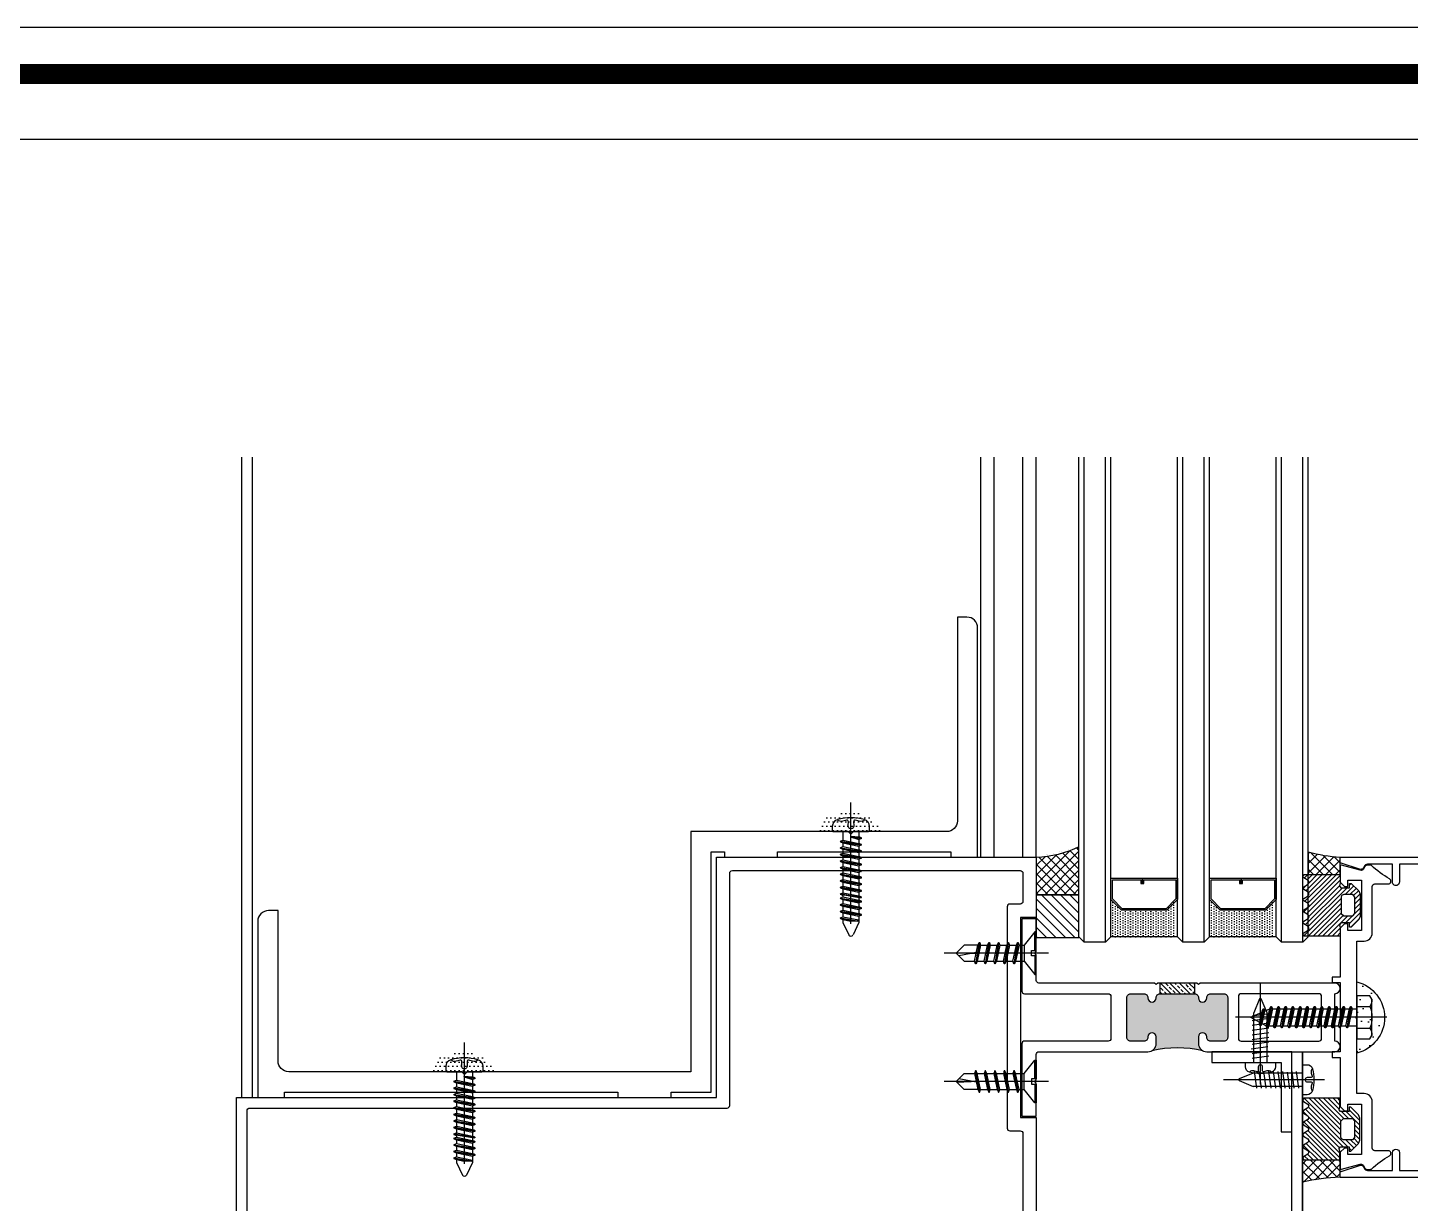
# Model space of a CAD drawing. Header units: millimetres. Extents: x 7297 to 60227, y -7497 to 19324.
# Drawn here: x 49892.2 to 50151.5, y 5014.6 to 5235 of the extents above; entities that cross this region are included whole.
import ezdxf

# ---------------------------------------------------------------- set-up
doc = ezdxf.new("R2010")
doc.units = ezdxf.units.MM
for name, color, linetype in [('NS_CAULKING', 8, 'Continuous'), ('NS_COL_CYAN', 4, 'Continuous'), ('NS_COL_GREEN', 3, 'Continuous'), ('NS_COL_L-GREY', 8, 'Continuous'), ('NS_COL_RED', 1, 'Continuous'), ('NS_COL_WHITE', 7, 'Continuous'), ('NS_FORM', 7, 'Continuous'), ('NS_GASKET_3M', 150, 'Continuous'), ('NS_RIVET_SCREW', 1, 'Continuous')]:
    doc.layers.add(name, color=color, linetype=linetype)

# ---------------------------------------------------------------- blocks, each defined once
blk = doc.blocks.new('Screw_4')
for p, q in [((0.3, 0.5), (0.3, 4)), ((-2.3, 0), (17.3, 0)), ((3.23, 1.5), (2.3, 1.5)), ((3.4, 2), (4.1, -2)), ((3.5, 2), (4.2, -2)), ((5.03, 1.5), (3.73, 1.5)), ((5.2, 2), (5.9, -2)), ((5.3, 2), (6, -2)), ((6.83, 1.5), (5.53, 1.5)), ((7, 2), (7.7, -2)), ((7.1, 2), (7.8, -2)), ((8.63, 1.5), (7.33, 1.5)), ((8.8, 2), (9.5, -2)), ((8.9, 2), (9.6, -2)), ((10.43, 1.5), (9.13, 1.5)), ((10.6, 2), (11.3, -2)), ((10.7, 2), (11.4, -2)), ((14.87, 0.13), (10.88, -0.05)), ((0.3, -0.5), (0.3, -4)), ((3.87, -1.5), (2.3, -1.5)), ((5.67, -1.5), (4.37, -1.5)), ((7.47, -1.5), (6.17, -1.5)), ((9.27, -1.5), (7.97, -1.5)), ((11.07, -1.5), (9.77, -1.5))]:
    blk.add_line(p, q)
for points in [[(0, -4), (0, -0.5), (0.9, -0.5), (0.9, 0.5), (0, 0.5), (0, 4), (0.3, 4), (2.3, 1.5), (2.3, -1.5), (0.3, -4), (0, -4)], [(3.5, 2), (3.4, 2), (3.23, 1.5), (3.87, -1.5), (4.1, -2), (4.2, -2), (4.37, -1.5), (3.73, 1.5), (3.5, 2)], [(5.3, 2), (5.2, 2), (5.03, 1.5), (5.67, -1.5), (5.9, -2), (6, -2), (6.17, -1.5), (5.53, 1.5), (5.3, 2)], [(7.1, 2), (7, 2), (6.83, 1.5), (7.47, -1.5), (7.7, -2), (7.8, -2), (7.97, -1.5), (7.33, 1.5), (7.1, 2)], [(8.9, 2), (8.8, 2), (8.63, 1.5), (9.27, -1.5), (9.5, -2), (9.6, -2), (9.77, -1.5), (9.13, 1.5), (8.9, 2)], [(10.7, 2), (10.6, 2), (10.43, 1.5), (11.07, -1.5), (11.3, -2), (11.4, -2), (11.57, -1.5), (10.93, 1.5), (10.7, 2)], [(10.93, 1.5), (10.88, 0.17), (14.53, -0.47)], [(10.93, 1.5), (13.5, 1.5), (15, 0), (13.5, -1.5), (11.57, -1.5)]]:
    blk.add_lwpolyline(points)
blk = doc.blocks.new('Screw_21')
for p, q in [((-2.8, 0), (25.6, 0)), ((2.8, 2.03), (0.38, 2.03)), ((3.71, 1.6), (2.8, 1.6)), ((3.87, 2), (4.58, -2)), ((4.02, 2), (4.73, -2)), ((5.07, 1.6), (4.21, 1.6)), ((5.23, 2), (5.94, -2)), ((5.38, 2), (6.09, -2)), ((6.43, 1.6), (5.57, 1.6)), ((6.59, 2), (7.3, -2)), ((6.74, 2), (7.45, -2)), ((7.79, 1.6), (6.93, 1.6)), ((7.95, 2), (8.66, -2)), ((8.1, 2), (8.81, -2)), ((9.15, 1.6), (8.29, 1.6)), ((9.31, 2), (10.01, -2)), ((9.46, 2), (10.16, -2)), ((10.51, 1.6), (9.65, 1.6)), ((10.67, 2), (11.37, -2)), ((10.82, 2), (11.52, -2)), ((11.87, 1.6), (11.01, 1.6)), ((12.03, 2), (12.73, -2)), ((12.18, 2), (12.88, -2)), ((13.22, 1.6), (12.37, 1.6)), ((13.39, 2), (14.09, -2)), ((13.54, 2), (14.24, -2)), ((14.58, 1.6), (13.72, 1.6)), ((14.75, 2), (15.45, -2)), ((14.9, 2), (15.6, -2)), ((15.94, 1.6), (15.08, 1.6)), ((16.11, 2), (16.81, -2)), ((16.26, 2), (16.96, -2)), ((17.3, 1.6), (16.44, 1.6)), ((17.46, 2), (18.17, -2)), ((17.61, 2), (18.32, -2)), ((18.66, 1.6), (17.8, 1.6)), ((18.82, 2), (19.53, -2)), ((18.97, 2), (19.68, -2)), ((22.8, 0), (19.16, 1.6)), ((22.8, 0), (19.84, -1.6)), ((20.26, 1.57), (20.81, -1.57)), ((20.41, 1.57), (20.96, -1.57)), ((2.8, -2.03), (0.38, -2.03)), ((4.39, -1.6), (2.8, -1.6)), ((5.75, -1.6), (4.89, -1.6)), ((7.11, -1.6), (6.25, -1.6)), ((8.47, -1.6), (7.61, -1.6)), ((9.83, -1.6), (8.97, -1.6)), ((11.19, -1.6), (10.33, -1.6)), ((12.55, -1.6), (11.69, -1.6)), ((13.9, -1.6), (13.05, -1.6)), ((15.26, -1.6), (14.4, -1.6)), ((16.62, -1.6), (15.76, -1.6)), ((17.98, -1.6), (17.12, -1.6)), ((19.34, -1.6), (18.48, -1.6))]:
    blk.add_line(p, q)
for points in [[(0, -3.4), (0, 3.4), (0.38, 4.05), (2.8, 4.05), (2.8, -4.05), (0.38, -4.05), (0, -3.4)], [(4.02, 2), (3.87, 2), (3.71, 1.6), (4.39, -1.6), (4.58, -2), (4.73, -2), (4.89, -1.6), (4.21, 1.6), (4.02, 2)], [(5.38, 2), (5.23, 2), (5.07, 1.6), (5.75, -1.6), (5.94, -2), (6.09, -2), (6.25, -1.6), (5.57, 1.6), (5.38, 2)], [(6.74, 2), (6.59, 2), (6.43, 1.6), (7.11, -1.6), (7.3, -2), (7.45, -2), (7.61, -1.6), (6.93, 1.6), (6.74, 2)], [(8.1, 2), (7.95, 2), (7.79, 1.6), (8.47, -1.6), (8.66, -2), (8.81, -2), (8.97, -1.6), (8.29, 1.6), (8.1, 2)], [(9.46, 2), (9.31, 2), (9.15, 1.6), (9.83, -1.6), (10.01, -2), (10.16, -2), (10.33, -1.6), (9.65, 1.6), (9.46, 2)], [(10.82, 2), (10.67, 2), (10.51, 1.6), (11.19, -1.6), (11.37, -2), (11.52, -2), (11.69, -1.6), (11.01, 1.6), (10.82, 2)], [(12.18, 2), (12.03, 2), (11.87, 1.6), (12.55, -1.6), (12.73, -2), (12.88, -2), (13.05, -1.6), (12.37, 1.6), (12.18, 2)], [(13.54, 2), (13.39, 2), (13.22, 1.6), (13.9, -1.6), (14.09, -2), (14.24, -2), (14.4, -1.6), (13.72, 1.6), (13.54, 2)], [(14.9, 2), (14.75, 2), (14.58, 1.6), (15.26, -1.6), (15.45, -2), (15.6, -2), (15.76, -1.6), (15.08, 1.6), (14.9, 2)], [(16.26, 2), (16.11, 2), (15.94, 1.6), (16.62, -1.6), (16.81, -2), (16.96, -2), (17.12, -1.6), (16.44, 1.6), (16.26, 2)], [(17.61, 2), (17.46, 2), (17.3, 1.6), (17.98, -1.6), (18.17, -2), (18.32, -2), (18.48, -1.6), (17.8, 1.6), (17.61, 2)], [(18.97, 2), (18.82, 2), (18.66, 1.6), (19.34, -1.6), (19.53, -2), (19.68, -2), (19.84, -1.6), (19.16, 1.6), (18.97, 2)], [(20.41, 1.57), (20.26, 1.57), (20.17, 1.17), (20.66, -1.17), (20.81, -1.57), (20.96, -1.57), (21.06, -1.17), (20.56, 1.17), (20.41, 1.57)]]:
    blk.add_lwpolyline(points)
for centre, radius, start, end in [((2.71, 3.4), 2.71, 179.9947, 210.5371), ((5.65, 0), 5.65, 159.0019, 200.9981), ((2.71, -3.4), 2.71, 149.4629, 180.0053)]:
    blk.add_arc(centre, radius, start, end)
blk = doc.blocks.new('GASKET-11')
h = blk.add_hatch()
h.set_pattern_fill('ANSI31', color=256, scale=0.2, style=0)
h.set_pattern_definition([(135, (498.1268, -5375.5041), (0.449012806, 0.449012806), [])])
h.paths.add_polyline_path([(-5.79, 10.54), (-5.43, 10.76), (-5.18, 10.61), (-4.68, 9.76), (-4.34, 9.58), (-3.99, 9.75), (-3.49, 10.61), (-3.24, 10.76), (-2.99, 10.61), (-2.49, 9.76), (-2.15, 9.58), (-1.8, 9.75), (-1.3, 10.61), (-1.08, 10.76), (-0.83, 10.61), (-0.33, 9.76), (-0.01, 9.59), (0.32, 9.76), (0.82, 10.61), (1.07, 10.76), (1.29, 10.61), (1.79, 9.75), (2.14, 9.58), (2.48, 9.76), (2.98, 10.61), (3.23, 10.76), (3.48, 10.61), (3.98, 9.75), (4.33, 9.58), (4.67, 9.76), (5.17, 10.61), (5.42, 10.76), (5.78, 10.54), (5.78, 3.75), (4.2, 3.75), (3.64, 3.9), (3.3, 3.67), (3.3, 2), (4.1, 2), (4.1, 1.7), (2.69, 0.29), (2.08, 0), (-2.08, 0), (-2.67, 0.27), (-4.11, 1.7), (-4.11, 2), (-3.31, 2), (-3.31, 3.67), (-3.65, 3.9), (-4.21, 3.75), (-5.79, 3.75)])
h.paths.add_polyline_path([(-1.51, 3.6), (-1.99, 3.1), (-1.99, 1.42), (-1.53, 1), (1.54, 1), (2.01, 1.42), (2, 3.1), (1.82, 3.49), (1.5, 3.6)], flags=16)
blk.add_lwpolyline([(-4.11, 1.7), (-4.11, 2), (-3.31, 2), (-3.31, 3.67), (-3.65, 3.9), (-4.21, 3.75), (-5.79, 3.75), (-5.79, 10.54), (-5.43, 10.76), (-5.18, 10.61), (-4.68, 9.76), (-4.34, 9.58), (-3.99, 9.75), (-3.49, 10.61), (-3.24, 10.76), (-2.99, 10.61), (-2.49, 9.76), (-2.15, 9.58), (-1.8, 9.75), (-1.3, 10.61), (-1.08, 10.76), (-0.83, 10.61), (-0.33, 9.76), (-0.01, 9.59), (0.32, 9.76), (0.82, 10.61), (1.07, 10.76), (1.29, 10.61), (1.79, 9.75), (2.14, 9.58), (2.48, 9.76), (2.98, 10.61), (3.23, 10.76), (3.48, 10.61), (3.98, 9.75), (4.33, 9.58), (4.67, 9.76), (5.17, 10.61), (5.42, 10.76), (5.78, 10.54), (5.78, 3.75), (4.2, 3.75), (3.64, 3.9), (3.3, 3.67), (3.3, 2), (4.1, 2), (4.1, 1.7), (2.69, 0.29), (2.08, 0), (-2.08, 0), (-2.67, 0.27), (-4.11, 1.7)])
blk.add_lwpolyline([(1.54, 1), (2.01, 1.42), (2, 3.1), (1.82, 3.49), (1.82, 3.49), (1.5, 3.6), (-1.51, 3.6), (-1.99, 3.1), (-1.99, 1.42), (-1.53, 1)], close=True)
blk = doc.blocks.new('선진스틸디테일$0$스크류4')
for p, q in [((-0.2, 3.5), (-0.99, 3.5)), ((0, -3.3), (0, 3.3)), ((-2.25, 2.55), (-2.05, 2.32)), ((-2.1, 1.02), (-2.15, 0.81)), ((-2.15, 0.81), (-2.15, 0.66)), ((-2.15, 0.66), (-2.09, 0.56)), ((-2.03, 1.26), (-2.1, 1.02)), ((-2.09, 0.56), (-1.97, 0.51)), ((-2.05, 2.32), (-1.95, 2.07)), ((-1.97, 1.53), (-2.03, 1.26)), ((-1.93, 1.8), (-1.97, 1.53)), ((-1.97, 0.51), (-1.81, 0.49)), ((-1.95, 2.07), (-1.93, 1.8)), ((-1.81, 0.49), (-1.62, 0.49)), ((-1.62, 0.49), (-1.42, 0.51)), ((-1.42, 0.51), (-1.21, 0.52)), ((-1.21, 0.52), (-1.02, 0.51)), ((-1.02, 0.51), (-0.84, 0.47)), ((-0.84, 0.47), (-0.71, 0.39)), ((-0.71, 0.39), (-0.61, 0.28)), ((-0.61, 0.28), (-0.56, 0.15)), ((-0.56, 0.15), (-0.54, 0)), ((-0.54, 0), (-0.56, -0.15)), ((-2.05, -2.32), (-2.25, -2.55)), ((-2.09, -0.56), (-2.15, -0.66)), ((-2.15, -0.66), (-2.15, -0.81)), ((-2.15, -0.81), (-2.1, -1.02)), ((-2.1, -1.02), (-2.03, -1.26)), ((-1.97, -0.51), (-2.09, -0.56)), ((-1.95, -2.07), (-2.05, -2.32)), ((-2.03, -1.26), (-1.97, -1.53)), ((-1.81, -0.49), (-1.97, -0.51)), ((-1.97, -1.53), (-1.93, -1.8)), ((-1.93, -1.8), (-1.95, -2.07)), ((-1.62, -0.49), (-1.81, -0.49)), ((-1.42, -0.51), (-1.62, -0.49)), ((-1.21, -0.52), (-1.42, -0.51)), ((-1.02, -0.51), (-1.21, -0.52)), ((-0.84, -0.47), (-1.02, -0.51)), ((-0.71, -0.39), (-0.84, -0.47)), ((-0.61, -0.28), (-0.71, -0.39)), ((-0.56, -0.15), (-0.61, -0.28)), ((-0.99, -3.5), (-0.2, -3.5))]:
    blk.add_line(p, q)
at = {"ltscale": 4}
for p, q in [((0, 1.5), (0.96, 1.5)), ((0.86, -0.05), (1.2, 2)), ((0.86, -0.05), (0.96, 1.5)), ((1.16, 1.98), (0.96, 1.5)), ((0.96, -0.07), (1.29, 1.94)), ((0.96, -0.07), (1.46, 1.5)), ((1.26, 1.99), (1.46, 1.5)), ((1.46, 1.5), (2.2, 1.5)), ((1.58, -1.5), (2.2, 1.5)), ((1.78, -1.99), (2.43, 2)), ((1.88, -1.98), (2.53, 1.94)), ((2.08, -1.5), (2.7, 1.5)), ((2.39, 1.98), (2.2, 1.5)), ((2.5, 1.99), (2.7, 1.5)), ((2.7, 1.5), (3.43, 1.5)), ((2.81, -1.5), (3.43, 1.5)), ((3.01, -1.99), (3.66, 2)), ((3.11, -1.98), (3.76, 1.94)), ((3.31, -1.5), (3.93, 1.5)), ((3.62, 1.98), (3.43, 1.5)), ((3.73, 1.99), (3.93, 1.5)), ((3.93, 1.5), (4.66, 1.5)), ((4.04, -1.5), (4.66, 1.5)), ((4.24, -1.99), (4.9, 2)), ((4.35, -1.98), (4.99, 1.94)), ((4.54, -1.5), (5.16, 1.5)), ((4.86, 1.98), (4.66, 1.5)), ((4.96, 1.99), (5.16, 1.5)), ((5.16, 1.5), (5.9, 1.5)), ((5.27, -1.5), (5.9, 1.5)), ((5.47, -1.99), (6.13, 2)), ((5.58, -1.98), (6.22, 1.94)), ((5.77, -1.5), (6.4, 1.5)), ((6.09, 1.98), (5.9, 1.5)), ((6.2, 1.99), (6.4, 1.5)), ((6.4, 1.5), (7.13, 1.5)), ((6.51, -1.5), (7.13, 1.5)), ((6.71, -1.99), (7.36, 2)), ((6.81, -1.98), (7.46, 1.94)), ((7.01, -1.5), (7.63, 1.5)), ((7.32, 1.98), (7.13, 1.5)), ((7.43, 1.99), (7.63, 1.5)), ((7.63, 1.5), (12.86, 1.5)), ((7.63, 1.5), (8.36, 1.5)), ((7.74, -1.5), (8.36, 1.5)), ((7.94, -1.99), (8.59, 2)), ((8.05, -1.98), (8.69, 1.94)), ((8.24, -1.5), (8.86, 1.5)), ((8.56, 1.98), (8.36, 1.5)), ((8.66, 1.99), (8.86, 1.5)), ((8.86, 1.5), (9.6, 1.5)), ((8.97, -1.5), (9.6, 1.5)), ((9.17, -1.99), (9.83, 2)), ((9.28, -1.98), (9.92, 1.94)), ((9.47, -1.5), (10.09, 1.5)), ((9.79, 1.98), (9.6, 1.5)), ((9.9, 1.99), (10.09, 1.5)), ((10.09, 1.5), (10.83, 1.5)), ((10.21, -1.5), (10.83, 1.5)), ((10.41, -1.99), (11.06, 2)), ((10.51, -1.98), (11.16, 1.94)), ((10.71, -1.5), (11.33, 1.5)), ((11.02, 1.98), (10.83, 1.5)), ((11.13, 1.99), (11.33, 1.5)), ((11.33, 1.5), (12.06, 1.5)), ((11.44, -1.5), (12.06, 1.5)), ((11.64, -1.99), (12.29, 2)), ((11.74, -1.98), (12.39, 1.94)), ((12.26, 1.98), (12.06, 1.5)), ((12.24, -1.5), (12.86, 1.5)), ((12.44, -1.99), (13.09, 2)), ((12.55, -1.98), (13.19, 1.94)), ((12.74, -1.5), (13.36, 1.5)), ((13.06, 1.98), (12.86, 1.5)), ((13.16, 1.99), (13.36, 1.5)), ((13.36, 1.5), (14.1, 1.5)), ((13.47, -1.5), (14.1, 1.5)), ((13.67, -1.99), (14.33, 2)), ((13.78, -1.98), (14.42, 1.94)), ((13.97, -1.5), (14.59, 1.5)), ((14.29, 1.98), (14.1, 1.5)), ((14.4, 1.99), (14.59, 1.5)), ((14.59, 1.5), (15.33, 1.5)), ((14.71, -1.5), (15.33, 1.5)), ((14.91, -1.99), (15.56, 2)), ((15.01, -1.98), (15.66, 1.94)), ((15.21, -1.5), (15.83, 1.5)), ((15.52, 1.98), (15.33, 1.5)), ((15.63, 1.99), (15.83, 1.5)), ((15.83, 1.5), (17, 1.5)), ((15.94, -1.5), (16.56, 1.5)), ((16.14, -1.99), (16.75, 1.5)), ((16.25, -1.98), (16.75, 1.25)), ((16.75, 1.5), (16.75, -0.04)), ((17, 1.5), (19.37, 0.38)), ((0, -1.5), (1.58, -1.5)), ((1.78, -1.99), (1.58, -1.5)), ((1.88, -1.98), (2.08, -1.5)), ((2.08, -1.5), (2.81, -1.5)), ((3.01, -1.99), (2.81, -1.5)), ((3.11, -1.98), (3.31, -1.5)), ((3.31, -1.5), (4.04, -1.5)), ((4.24, -1.99), (4.04, -1.5)), ((4.35, -1.98), (4.54, -1.5)), ((4.54, -1.5), (5.27, -1.5)), ((5.47, -1.99), (5.27, -1.5)), ((5.58, -1.98), (5.77, -1.5)), ((5.77, -1.5), (6.51, -1.5)), ((6.71, -1.99), (6.51, -1.5)), ((6.81, -1.98), (7.01, -1.5)), ((7.01, -1.5), (12.24, -1.5)), ((7.01, -1.5), (7.74, -1.5)), ((7.94, -1.99), (7.74, -1.5)), ((8.05, -1.98), (8.24, -1.5)), ((8.24, -1.5), (8.97, -1.5)), ((9.17, -1.99), (8.97, -1.5)), ((9.28, -1.98), (9.47, -1.5)), ((9.47, -1.5), (10.21, -1.5)), ((10.41, -1.99), (10.21, -1.5)), ((10.51, -1.98), (10.71, -1.5)), ((10.71, -1.5), (11.44, -1.5)), ((11.64, -1.99), (11.44, -1.5)), ((11.74, -1.98), (11.94, -1.5)), ((12.44, -1.99), (12.24, -1.5)), ((12.55, -1.98), (12.74, -1.5)), ((12.74, -1.5), (13.47, -1.5)), ((13.67, -1.99), (13.47, -1.5)), ((13.78, -1.98), (13.97, -1.5)), ((13.97, -1.5), (14.71, -1.5)), ((14.91, -1.99), (14.71, -1.5)), ((15.01, -1.98), (15.21, -1.5)), ((15.21, -1.5), (15.94, -1.5)), ((16.14, -1.99), (15.94, -1.5)), ((16.25, -1.98), (16.44, -1.5)), ((16.44, -1.5), (16.75, -0.04)), ((16.44, -1.5), (17, -1.5)), ((17, -1.5), (19.37, -0.38))]:
    blk.add_line(p, q, dxfattribs=at)
for centre, radius, start, end in [((-0.99, 2.2), 1.3, 90.0233, 164.4114), ((-0.2, 3.3), 0.2, 0, 90), ((6.76, 0), 9.36, 164.205, 195.795), ((-0.99, -2.2), 1.3, 195.5886, 269.9767), ((-0.2, -3.3), 0.2, 270, 0)]:
    blk.add_arc(centre, radius, start, end)
for centre, radius, start, end in [((1.22, 1.91), 0.0925, 60.0753, 130.1339), ((2.45, 1.91), 0.0925, 60.0753, 130.1339), ((3.68, 1.91), 0.0925, 60.0753, 130.1339), ((4.92, 1.91), 0.0925, 60.0753, 130.1339), ((6.15, 1.91), 0.0925, 60.0753, 130.1339), ((7.38, 1.91), 0.0925, 60.0753, 130.1339), ((8.62, 1.91), 0.0925, 60.0753, 130.1339), ((9.85, 1.91), 0.0925, 60.0753, 130.1339), ((11.08, 1.91), 0.0925, 60.0753, 130.1339), ((12.31, 1.91), 0.0925, 60.0753, 130.1339), ((13.12, 1.91), 0.0925, 60.0753, 130.1339), ((14.35, 1.91), 0.0925, 60.0753, 130.1339), ((15.58, 1.91), 0.0925, 60.0753, 130.1339), ((19.11, 0), 0.46, 305.1627, 54.8373), ((0.92, -0.03), 0.0602, 200.6851, 319.2729), ((1.82, -1.91), 0.0925, 240.0753, 310.1339), ((3.05, -1.91), 0.0925, 240.0753, 310.1339), ((4.29, -1.91), 0.0925, 240.0753, 310.1339), ((5.52, -1.91), 0.0925, 240.0753, 310.1339), ((6.75, -1.91), 0.0925, 240.0753, 310.1339), ((7.99, -1.91), 0.0925, 240.0753, 310.1339), ((9.22, -1.91), 0.0925, 240.0753, 310.1339), ((10.45, -1.91), 0.0925, 240.0753, 310.1339), ((11.68, -1.91), 0.0925, 240.0753, 310.1339), ((12.49, -1.91), 0.0925, 240.0753, 310.1339), ((13.72, -1.91), 0.0925, 240.0753, 310.1339), ((14.95, -1.91), 0.0925, 240.0753, 310.1339), ((16.19, -1.91), 0.0925, 240.0753, 310.1339)]:
    blk.add_arc(centre, radius, start, end, dxfattribs=at)
blk = doc.blocks.new('regerg')
for p, q in [((2563337.27, 383080.61, -58.73), (2563337.97, 383075.61, -58.73)), ((2563338.67, 383080.61, -58.73), (2563339.37, 383075.61, -58.73)), ((2563340.07, 383080.61, -58.73), (2563340.77, 383075.61, -58.73)), ((2563341.54, 383080.61, -58.73), (2563342.24, 383075.61, -58.73)), ((2563342.94, 383080.61, -58.73), (2563343.64, 383075.61, -58.73)), ((2563344.34, 383080.61, -58.73), (2563345.04, 383075.61, -58.73)), ((2563345.74, 383080.61, -58.73), (2563346.44, 383075.61, -58.73)), ((2563347.17, 383080.33, -58.73), (2563347.87, 383075.33, -58.73)), ((2563348.54, 383080.61, -58.73), (2563349.24, 383075.61, -58.73)), ((2563349.94, 383080.61, -58.73), (2563350.64, 383075.61, -58.73)), ((2563358.35, 383078.11, -58.73), (2563328.07, 383078.11, -58.73)), ((2563351.84, 383076.11, -58.73), (2563336.98, 383076.11, -58.73))]:
    blk.add_line(p, q)
at = {"elevation": -58.73}
blk.add_lwpolyline([(2563351.84, 383080.11), (2563336.98, 383080.11), (2563332.82, 383078.38, 0.668179), (2563332.82, 383077.83), (2563336.98, 383076.11)], format="xyb", dxfattribs=at)
blk.add_lwpolyline([(2563353.17, 383073.61), (2563351.84, 383073.61), (2563351.84, 383082.61), (2563353.17, 383082.61, -0.336479), (2563354.78, 383081.38, -0.138717), (2563354.78, 383074.83, -0.336479)], format="xyb", close=True, dxfattribs=at)
blk.add_lwpolyline([(2563354.78, 383081.38), (2563354.52, 383081.09), (2563354.4, 383080.77), (2563354.38, 383080.42), (2563354.42, 383080.07), (2563354.5, 383079.73), (2563354.59, 383079.42), (2563354.65, 383079.15), (2563354.66, 383078.95), (2563354.58, 383078.82), (2563354.43, 383078.76), (2563354.22, 383078.73), (2563353.98, 383078.74), (2563353.72, 383078.76), (2563353.45, 383078.77), (2563353.2, 383078.76), (2563352.98, 383078.71), (2563352.81, 383078.61), (2563352.68, 383078.47), (2563352.61, 383078.29), (2563352.58, 383078.11), (2563352.61, 383077.92), (2563352.68, 383077.75), (2563352.81, 383077.6), (2563352.98, 383077.5), (2563353.2, 383077.45), (2563353.45, 383077.44), (2563353.72, 383077.45), (2563353.98, 383077.47), (2563354.22, 383077.48), (2563354.43, 383077.46), (2563354.58, 383077.39), (2563354.66, 383077.26), (2563354.65, 383077.06), (2563354.59, 383076.79), (2563354.5, 383076.48), (2563354.42, 383076.14), (2563354.38, 383075.79), (2563354.4, 383075.44), (2563354.52, 383075.12), (2563354.78, 383074.83)])
blk = doc.blocks.new('AL-TEMPLATE')
at = {"color": 7, "ltscale": 2}
blk.add_lwpolyline([(1972.34, 1515.25), (1972.34, 921.25), (2812.34, 921.25), (2812.34, 1515.25)], close=True, dxfattribs=at)
at = {"color": 8, "const_width": 2.5}
blk.add_lwpolyline([(1976.34, 1509.45), (2808.34, 1509.45), (2808.34, 927.05), (1976.34, 927.05)], close=True, dxfattribs=at)
at = {"color": 9}
blk.add_lwpolyline([(1984.07, 1501.32), (2709.08, 1501.32), (2709.08, 935.18), (1984.07, 935.18)], close=True, dxfattribs=at)

msp = doc.modelspace()

# ---------------------------------------------------------------- hatches: boundary and pattern name
at = {"layer": 'NS_CAULKING'}
h = msp.add_hatch(dxfattribs=at)
h.set_pattern_fill('ANSI37', color=256, scale=10, angle=90, style=0)
h.set_pattern_definition([(135, (48213.8062, 4911.0335), (-0.8838835, -0.8838835), []), (225, (48213.8062, 4911.0335), (0.8838835, -0.8838835), [])])
edge = h.paths.add_edge_path()
edge.add_line((50081.31, 5079.49), (50081.31, 5072.49))
edge.add_line((50081.31, 5072.49), (50089.31, 5072.49))
edge.add_line((50089.31, 5072.49), (50089.31, 5081.44))
edge.add_arc((50080.65, 5099.6), 20.12, 271.8903, 295.5072, ccw=False)
at = {"layer": 'NS_COL_L-GREY'}
h = msp.add_hatch(dxfattribs=at)
h.set_pattern_fill('ANSI37', color=256, scale=0.4, angle=90, style=0)
h.set_pattern_definition([(135, (43145.1294, 9215.9141), (-0.89802561, -0.89802561), []), (225, (43145.1294, 9215.9141), (0.89802561, -0.89802561), [])])
edge = h.paths.add_edge_path()
edge.add_line((50132.31, 5080.44), (50132.31, 5076.28))
edge.add_line((50132.31, 5076.28), (50138.31, 5076.28))
edge.add_line((50138.31, 5076.28), (50138.31, 5079.49))
edge.add_arc((50139.72, 5107.85), 28.39, 254.8858, 267.1701, ccw=False)
h = msp.add_hatch(dxfattribs=at)
h.set_pattern_fill('DOTS', color=256, scale=0.3, angle=90, style=0)
h.set_pattern_definition([(90, (1122215.8345, -1173145.5274), (-0.47625, 0.238125), [0, -0.47625])])
h.paths.add_polyline_path([(50095.31, 5064.57), (50095.31, 5071.57), (50097.31, 5069.57), (50105.31, 5069.57), (50107.31, 5071.57), (50107.31, 5064.57)])
h = msp.add_hatch(dxfattribs=at)
h.set_pattern_fill('DOTS', color=256, scale=0.3, angle=90, style=0)
h.set_pattern_definition([(90, (1122234.3345, -1173145.5274), (-0.47625, 0.238125), [0, -0.47625])])
h.paths.add_polyline_path([(50113.81, 5064.57), (50113.81, 5071.57), (50115.81, 5069.57), (50123.81, 5069.57), (50125.81, 5071.57), (50125.81, 5064.57)])
h = msp.add_hatch(dxfattribs=at)
h.set_pattern_fill('AR-SAND', color=256, scale=0.1, angle=180, style=0)
h.set_pattern_definition([(142.5, (18396.753, 22972.9566), (0.16000313, 4.89413237), [0, -3.8608, 0, -4.318, 0, -4.1275]), (172.5, (18396.753, 22972.9566), (-4.4952328, 7.168251), [0, -2.0828, 0, -3.4798, 0, -1.3335]), (212.5, (18399.877, 22972.9566), (-7.9099237, 0.01437185), [0, -1.27, 0, -4.572, 0, -5.969]), (222.5, (18399.877, 22972.9566), (-7.6355645, 2.2292932), [0, -0.635, 0, -2.9972, 0, -3.429])])
edge = h.paths.add_edge_path()
edge.add_arc((50139.77, 5049.47), 6.88, -75.7664, 75.7664, ccw=False)
edge.add_line((50141.46, 5042.81), (50141.46, 5056.14))
h = msp.add_hatch(dxfattribs=at)
h.set_pattern_fill('ANSI37', color=256, scale=10, angle=270, style=0)
h.set_pattern_definition([(315, (-422906.1683, -438055.2986), (0.8838834765, 0.8838834765), []), (45, (-422906.1683, -438055.2986), (-0.8838834765, 0.8838834765), [])])
edge = h.paths.add_edge_path()
edge.add_line((50131.26, 5018.61), (50131.26, 5022.77))
edge.add_line((50131.26, 5022.77), (50138.26, 5022.77))
edge.add_line((50138.26, 5022.77), (50138.26, 5019.55))
edge.add_arc((50139.89, 4981.23), 38.36, 92.4239, 102.9901)
at = {"layer": 'NS_COL_RED'}
h = msp.add_hatch(dxfattribs=at)
h.set_pattern_fill('DOTS', color=256, scale=0.5, angle=180, style=0)
h.set_pattern_definition([(180, (56386.8567, -1946.4995), (-0.396875, 0.79375), [0, -0.79375])])
edge = h.paths.add_edge_path()
edge.add_spline(control_points=[(50052.52, 5084.31), (50052.12, 5084.87), (50051.12, 5086.16), (50048.62, 5088.23), (50044.7, 5088.05), (50040.86, 5086.85), (50040.32, 5084.93), (50040.21, 5084.31)], knot_values=[1.178649, 1.178649, 1.178649, 1.178649, 3.254134, 6.051938, 10.447848, 14.663772, 16.475654, 16.475654, 16.475654, 16.475654], degree=3, periodic=0)
edge.add_line((50040.21, 5084.31), (50052.52, 5084.31))
h = msp.add_hatch(dxfattribs=at)
h.set_pattern_fill('DOTS', color=256, scale=0.5, angle=180, style=0)
h.set_pattern_definition([(180, (56314.3567, -1991.4995), (-0.396875, 0.79375), [0, -0.79375])])
edge = h.paths.add_edge_path()
edge.add_spline(control_points=[(49980.02, 5039.31), (49979.62, 5039.87), (49978.62, 5041.16), (49976.12, 5043.23), (49972.2, 5043.05), (49968.36, 5041.85), (49967.82, 5039.93), (49967.71, 5039.31)], knot_values=[1.178649, 1.178649, 1.178649, 1.178649, 3.254134, 6.051938, 10.447848, 14.663772, 16.475654, 16.475654, 16.475654, 16.475654], degree=3, periodic=0)
edge.add_line((49967.71, 5039.31), (49980.02, 5039.31))
at = {"layer": 'NS_COL_WHITE'}
h = msp.add_hatch(color=256, dxfattribs=at)
h.dxf.hatch_style = 1
h.paths.add_polyline_path([(50104.5, 5053.93, 0.414214), (50103.8, 5053.23), (50103.8, 5053.15, -1), (50102.23, 5053.15), (50102.23, 5053.23, 0.414214), (50101.53, 5053.93), (50099.01, 5053.93, 0.414214), (50098.31, 5053.23), (50098.31, 5045.75, 0.414214), (50099.01, 5045.05), (50101.53, 5045.05, 0.414214), (50102.23, 5045.75), (50102.23, 5045.84, -1), (50103.8, 5045.84), (50103.8, 5044.62, -0.278644), (50102.97, 5043.23, -0.112701), (50112.56, 5043.23, -0.278644), (50111.72, 5044.62), (50111.72, 5045.84, -1), (50113.29, 5045.84), (50113.29, 5045.75, 0.414214), (50113.99, 5045.05), (50116.51, 5045.05, 0.414214), (50117.21, 5045.75), (50117.21, 5053.23, 0.414214), (50116.51, 5053.93), (50113.99, 5053.93, 0.414214), (50113.29, 5053.23), (50113.29, 5053.15, -1), (50111.72, 5053.15), (50111.72, 5053.23, 0.414214), (50111.02, 5053.93)])
at = {"layer": 'NS_GASKET_3M'}
h = msp.add_hatch(dxfattribs=at)
h.set_pattern_fill('ANSI31', color=256, scale=10, angle=180, style=0)
h.set_pattern_definition([(135, (49069.3133, 5809.7083), (0.8838835, 0.8838835), [])])
h.paths.add_polyline_path([(50089.31, 5064.49), (50089.31, 5072.49), (50081.31, 5072.49), (50081.31, 5064.49)])

# ---------------------------------------------------------------- linework, layer by layer
at = {"layer": 'NS_CAULKING'}
msp.add_lwpolyline([(50081.31, 5079.49), (50081.31, 5072.49), (50089.31, 5072.49), (50089.31, 5081.44, -0.103414)], format="xyb", close=True, dxfattribs=at)
at = {"layer": 'NS_COL_CYAN'}
for p, q in [((49932.31, 5034.51), (49932.31, 5154.51)), ((50081.31, 5079.51), (50081.31, 5154.51)), ((50089.31, 5064.57), (50089.31, 5154.51)), ((50095.31, 5064.57), (50095.31, 5154.51)), ((50107.81, 5064.57), (50107.81, 5154.51)), ((50113.81, 5064.57), (50113.81, 5154.51)), ((50126.31, 5064.57), (50126.31, 5154.51)), ((50132.31, 5064.57), (50132.31, 5154.51)), ((50090.31, 5063.57), (50089.31, 5064.57)), ((50090.31, 5063.57), (50089.31, 5064.57)), ((50095.31, 5064.57), (50094.31, 5063.57)), ((50107.81, 5064.57), (50095.31, 5064.57)), ((50108.81, 5063.57), (50107.81, 5064.57)), ((50113.81, 5064.57), (50112.81, 5063.57)), ((50126.31, 5064.57), (50113.81, 5064.57)), ((50127.31, 5063.57), (50126.31, 5064.57)), ((50132.31, 5064.57), (50131.31, 5063.57)), ((50094.31, 5063.57), (50090.31, 5063.57)), ((50112.81, 5063.57), (50108.81, 5063.57)), ((50131.31, 5063.57), (50127.31, 5063.57))]:
    msp.add_line(p, q, dxfattribs=at)
for points in [[(50095.31, 5071.57), (50095.31, 5075.57), (50107.81, 5075.57), (50107.81, 5071.57), (50105.81, 5069.57), (50097.31, 5069.57)], [(50113.81, 5071.57), (50113.81, 5075.57), (50126.31, 5075.57), (50126.31, 5071.57), (50124.31, 5069.57), (50115.81, 5069.57)]]:
    msp.add_lwpolyline(points, close=True, dxfattribs=at)
for points in [[(50100.91, 5075.27), (50100.91, 5074.57), (50101.51, 5074.57), (50101.51, 5075.27), (50107.51, 5075.27), (50107.51, 5071.7), (50105.69, 5069.87), (50097.44, 5069.87), (50095.61, 5071.7), (50095.61, 5075.27), (50101.11, 5075.27), (50101.11, 5074.77), (50101.31, 5074.77), (50101.31, 5075.57)], [(50119.41, 5075.27), (50119.41, 5074.57), (50120.01, 5074.57), (50120.01, 5075.27), (50126.01, 5075.27), (50126.01, 5071.7), (50124.19, 5069.87), (50115.94, 5069.87), (50114.11, 5071.7), (50114.11, 5075.27), (50119.61, 5075.27), (50119.61, 5074.77), (50119.81, 5074.77), (50119.81, 5075.57)]]:
    msp.add_lwpolyline(points, dxfattribs=at)
at = {"layer": 'NS_COL_GREEN', "ltscale": 0.5}
for points in [[(50152.91, 5078.21), (50149.41, 5078.21), (50149.41, 5074.86, -1.000019), (50148.11, 5074.86), (50148.11, 5078.21), (50143.46, 5078.21, 0.331679), (50142.79, 5077.71, -0.331679), (50142.11, 5077.21), (50138.31, 5078.45), (50138.31, 5079.51), (50155.31, 5079.51)], [(50155.31, 5019.51), (50138.31, 5019.51), (50138.31, 5020.58), (50142.11, 5021.81, -0.331679), (50142.79, 5021.31, 0.331679), (50143.46, 5020.81), (50148.11, 5020.81), (50148.11, 5024.16, -1), (50149.41, 5024.16), (50149.41, 5020.81), (50152.91, 5020.81, 0.414214)]]:
    msp.add_lwpolyline(points, format="xyb", dxfattribs=at)
at = {"layer": 'NS_COL_L-GREY', "ltscale": 10}
for p, q in [((49934.31, 5034.51), (49934.31, 5154.51)), ((50070.91, 5079.51), (50070.91, 5154.51)), ((50073.41, 5079.51), (50073.41, 5154.51)), ((50078.81, 5079.51), (50078.81, 5154.51))]:
    msp.add_line(p, q, dxfattribs=at)
at = {"layer": 'NS_COL_L-GREY'}
for p, q in [((50090.31, 5063.65), (50090.31, 5154.51)), ((50094.31, 5063.65), (50094.31, 5154.51)), ((50108.81, 5063.65), (50108.81, 5154.51)), ((50112.81, 5063.65), (50112.81, 5154.51)), ((50127.31, 5063.65), (50127.31, 5154.51)), ((50131.31, 5063.65), (50131.31, 5154.51)), ((50131.26, 4965.99), (50131.26, 5043.07))]:
    msp.add_line(p, q, dxfattribs=at)
at = {"layer": 'NS_COL_L-GREY', "ltscale": 10}
msp.add_lwpolyline([(50020.31, 5080.51), (50022.81, 5080.51), (50022.81, 5079.51), (50032.81, 5079.51), (50032.81, 5080.51), (50065.31, 5080.51), (50065.31, 5079.51), (50070.31, 5079.51), (50070.31, 5122.51, 0.414214), (50068.31, 5124.51), (50066.51, 5124.51), (50066.51, 5086.31, -0.414214), (50064.51, 5084.31), (50047.06, 5084.31), (50046.56, 5083.81), (50046.06, 5084.31), (50016.51, 5084.31), (50016.51, 5039.31), (49974.56, 5039.31), (49974.06, 5038.81), (49973.56, 5039.31), (49941.11, 5039.31, -0.414214), (49939.11, 5041.31), (49939.11, 5069.51), (49937.31, 5069.51, 0.414214), (49935.31, 5067.51), (49935.31, 5034.51), (49940.31, 5034.51), (49940.31, 5035.51), (50002.81, 5035.51), (50002.81, 5034.51), (50012.81, 5034.51), (50012.81, 5035.51), (50020.31, 5035.51), (50020.31, 5080.51)], format="xyb", dxfattribs=at)
at = {"layer": 'NS_COL_L-GREY'}
for points in [[(50132.31, 5080.44), (50132.31, 5076.28), (50138.31, 5076.28), (50138.31, 5079.49, -0.053652)], [(50138.31, 5057.01), (50136.81, 5057.01), (50136.81, 5056.01), (50138.31, 5056.01), (50138.31, 5049.51), (50138.31, 5043.01), (50136.81, 5043.01), (50136.81, 5042.01), (50138.31, 5042.01), (50138.31, 5032.81), (50139.11, 5032.01), (50139.71, 5032.01), (50139.71, 5033.21), (50142.31, 5033.21), (50142.31, 5023.81), (50139.71, 5023.81), (50139.71, 5025.01), (50139.11, 5025.01), (50138.31, 5024.21), (50138.31, 5021.21, 0.493145), (50138.57, 5021.02), (50142.06, 5021.96, -0.432834), (50142.8, 5021.5, 0.357159), (50143.39, 5021.01), (50144.01, 5021.01, 0.187376), (50144.15, 5021.07, -0.053191), (50147.57, 5023.58, 0.765442), (50147.31, 5024.51), (50144.81, 5024.51, -0.414214), (50144.31, 5025.01), (50144.31, 5033.71, 0.414214), (50142.81, 5035.21), (50141.46, 5035.21), (50141.46, 5049.26, -0.350781), (50141.26, 5049.51, -0.350781), (50141.46, 5049.76), (50141.46, 5063.81), (50142.81, 5063.81, 0.414214), (50144.31, 5065.31), (50144.31, 5074.01, -0.414214), (50144.81, 5074.51), (50147.31, 5074.51, 0.765442), (50147.57, 5075.45, -0.053191), (50144.15, 5077.96, 0.187376), (50144.01, 5078.01), (50143.39, 5078.01, 0.357159), (50142.8, 5077.53, -0.432834), (50142.06, 5077.07), (50138.57, 5078.01, 0.493145), (50138.31, 5077.81), (50138.31, 5074.81), (50139.11, 5074.01), (50139.71, 5074.01), (50139.71, 5075.21), (50142.31, 5075.21), (50142.31, 5065.81), (50139.71, 5065.81), (50139.71, 5067.01), (50139.11, 5067.01), (50138.31, 5066.21)], [(50141.46, 5056.14, -0.778008), (50141.46, 5042.81)], [(50134.81, 5053.43, 0.414214), (50134.31, 5053.93), (50119.71, 5053.93, 0.414214), (50119.21, 5053.43), (50119.21, 5045.55, 0.414214), (50119.71, 5045.05), (50134.31, 5045.05, 0.414214), (50134.81, 5045.55)], [(50131.26, 5018.61), (50131.26, 5022.77), (50138.26, 5022.77), (50138.26, 5019.55, 0.046136)]]:
    msp.add_lwpolyline(points, format="xyb", close=True, dxfattribs=at)
for points in [[(50081.31, 4940.78), (50081.31, 4929.51), (50021.31, 4929.51), (50021.31, 4974.51), (49931.31, 4974.51), (49931.31, 5034.51), (50021.31, 5034.51), (50021.31, 5079.51), (50081.31, 5079.51), (50081.31, 5068.24), (50078.36, 5068.24), (50078.36, 5030.74), (50081.31, 5030.74), (50081.31, 4978.28), (50078.36, 4978.28), (50078.36, 4940.78)], [(50114.26, 5041.07), (50127.26, 5041.07), (50127.26, 5028.07), (50129.26, 5028.07), (50129.26, 5043.07), (50114.26, 5043.07)], [(50131.26, 5043.07), (50131.26, 4965.99), (50129.26, 4965.99), (50129.26, 5043.07)]]:
    msp.add_lwpolyline(points, close=True, dxfattribs=at)
for points in [[(49933.31, 4977.01), (49933.31, 5032.01, -0.414214), (49933.81, 5032.51), (50023.31, 5032.51, 0.414214), (50023.81, 5033.01), (50023.81, 5076.51, -0.414214), (50024.31, 5077.01), (50078.31, 5077.01, -0.414214), (50078.81, 5076.51), (50078.81, 5071.24, -0.414214), (50078.31, 5070.74), (50076.36, 5070.74, 0.414214), (50075.86, 5070.24), (50075.86, 5028.74, 0.414214), (50076.36, 5028.24), (50078.31, 5028.24, -0.414214), (50078.81, 5027.74), (50078.81, 4981.28, -0.414214)], [(50111.02, 5053.93, -0.414214), (50111.72, 5053.23), (50111.72, 5053.15, 1), (50113.29, 5053.15), (50113.29, 5053.23, -0.414214), (50113.99, 5053.93), (50116.51, 5053.93, -0.414214), (50117.21, 5053.23), (50117.21, 5045.75, -0.414214), (50116.51, 5045.05), (50113.99, 5045.05, -0.414214), (50113.29, 5045.75), (50113.29, 5045.84, 1), (50111.72, 5045.84), (50111.72, 5044.62, 0.414214), (50113.29, 5043.05), (50137.31, 5043.05, 1), (50137.31, 5045.05), (50137.31, 5053.93, 1), (50137.31, 5055.93), (50112.02, 5055.93), (50111.72, 5055.63), (50111.42, 5055.93), (50104.1, 5055.93), (50103.8, 5055.63), (50103.5, 5055.93), (50081.81, 5055.93, -0.414214), (50081.31, 5056.43), (50081.31, 5061.23), (50081.01, 5061.53), (50081.31, 5061.83), (50081.31, 5067.99), (50078.61, 5067.99), (50078.61, 5054.43, 0.414214), (50079.11, 5053.93), (50094.81, 5053.93, -0.414214), (50095.31, 5053.43), (50095.31, 5045.55, -0.414214), (50094.81, 5045.05), (50079.11, 5045.05, 0.414214), (50078.61, 5044.55), (50078.61, 5030.99), (50081.31, 5030.99), (50081.31, 5037.19), (50081.01, 5037.49), (50081.31, 5037.79), (50081.31, 5042.55, -0.414214), (50081.81, 5043.05), (50102.23, 5043.05, 0.414214), (50103.8, 5044.62), (50103.8, 5045.84, 1), (50102.23, 5045.84), (50102.23, 5045.75, -0.414214), (50101.53, 5045.05), (50099.01, 5045.05, -0.414214), (50098.31, 5045.75), (50098.31, 5053.23, -0.414214), (50099.01, 5053.93), (50101.53, 5053.93, -0.414214), (50102.23, 5053.23), (50102.23, 5053.15, 1), (50103.8, 5053.15), (50103.8, 5053.23, -0.414214), (50104.5, 5053.93)]]:
    msp.add_lwpolyline(points, format="xyb", dxfattribs=at)
at = {"layer": 'NS_COL_RED'}
for p, q in [((50108.52, 5055.93), (50104.5, 5055.93)), ((50104.5, 5055.93), (50104.5, 5053.93)), ((50104.5, 5054.28), (50104.85, 5053.93)), ((50104.61, 5055.93), (50106.61, 5053.93)), ((50104.69, 5054.97), (50105.13, 5054.53)), ((50105.36, 5054.31), (50105.73, 5053.93)), ((50105.58, 5055.86), (50106.02, 5055.42)), ((50106.24, 5055.19), (50106.68, 5054.75)), ((50106.38, 5055.93), (50108.38, 5053.93)), ((50106.9, 5054.53), (50107.34, 5054.09)), ((50107.27, 5055.93), (50107.56, 5055.64)), ((50107.79, 5055.42), (50108.23, 5054.97)), ((50108.15, 5055.93), (50110.15, 5053.93)), ((50108.45, 5054.75), (50108.89, 5054.31)), ((50108.82, 5055.93), (50108.52, 5055.93)), ((50111.02, 5055.93), (50108.82, 5055.93)), ((50109.03, 5055.93), (50109.11, 5055.86)), ((50109.11, 5054.09), (50109.27, 5053.93)), ((50109.33, 5055.64), (50109.77, 5055.19)), ((50109.92, 5055.93), (50111.02, 5054.83)), ((50110, 5054.97), (50110.44, 5054.53)), ((50110.66, 5054.31), (50111.02, 5053.94)), ((50110.88, 5055.86), (50111.02, 5055.71)), ((50111.02, 5053.93), (50111.02, 5055.93)), ((50104.5, 5053.93), (50111.02, 5053.93))]:
    msp.add_line(p, q, dxfattribs=at)
at = {"layer": 'NS_COL_WHITE'}
msp.add_line((50104.5, 5053.93), (50111.02, 5053.93), dxfattribs=at)
msp.add_arc((50107.76, 5022.21), 21.56, 77.1396, 102.8604, dxfattribs=at)
at = {"layer": 'NS_GASKET_3M'}
msp.add_lwpolyline([(50089.31, 5064.49), (50089.31, 5072.49), (50081.31, 5072.49), (50081.31, 5064.49)], close=True, dxfattribs=at)
at = {"layer": 'NS_RIVET_SCREW'}
for p, q in [((50046.56, 5067.02), (50046.56, 5089.77)), ((49974.06, 5022.02), (49974.06, 5044.77))]:
    msp.add_line(p, q, dxfattribs=at)

# ---------------------------------------------------------------- block references
at = {"layer": 'NS_COL_L-GREY', "rotation": 90.00000000000001}
msp.add_blockref('GASKET-11', (50142.07, 5070.5), dxfattribs=at)
at = {"layer": 'NS_COL_WHITE', "xscale": -1, "rotation": 90}
msp.add_blockref('GASKET-11', (50142.02, 5028.55), dxfattribs=at)
at = {"layer": 'NS_FORM', "xscale": 1.499570186240504, "yscale": 1.499570186240504, "zscale": 1.499570186240504}
msp.add_blockref('AL-TEMPLATE', (46373.43, 2962.77), dxfattribs=at)
at = {"layer": 'NS_RIVET_SCREW'}
for name, p, rotation in [('선진스틸디테일$0$스크류4', (50046.56, 5084.31), 270), ('선진스틸디테일$0$스크류4', (49974.06, 5039.31), 270), ('Screw_4', (50081.31, 5037.49), 180)]:
    msp.add_blockref(name, p, dxfattribs=dict(at, rotation=rotation))
at = {"layer": 'NS_RIVET_SCREW', "xscale": -1}
for name, p in [('Screw_4', (50081.31, 5061.53)), ('Screw_21', (50144.26, 5049.51))]:
    msp.add_blockref(name, p, dxfattribs=at)
at = {"layer": 'NS_RIVET_SCREW', "xscale": 0.625, "yscale": 0.625, "zscale": 0.625, "rotation": 270}
msp.add_blockref('regerg', (-189300.47, 1607135.97, 36.71), dxfattribs=at)
at = {"layer": 'NS_RIVET_SCREW', "xscale": 0.625, "yscale": 0.625, "zscale": 0.625}
msp.add_blockref('regerg', (-1551963.63, -234386, 36.71), dxfattribs=at)

doc.saveas('drawing.dxf')
